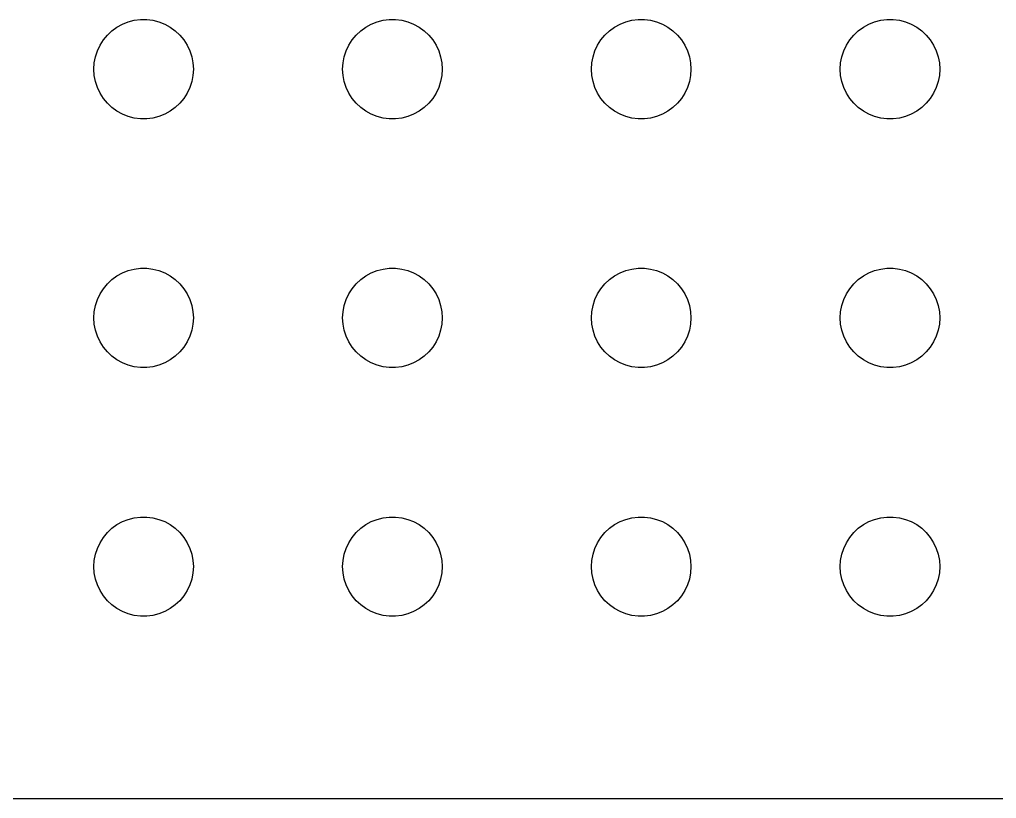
# Model space of a CAD drawing. Header units: metres. Extents: x -112 to 112, y -104 to 104.
# Drawn here: x -3.74 to 25.71, y -104.49 to -81 of the extents above; entities that cross this region are included whole.
import ezdxf

# ---------------------------------------------------------------- set-up
doc = ezdxf.new("R2010")
doc.units = ezdxf.units.M

msp = doc.modelspace()

# ---------------------------------------------------------------- linework, layer by layer
for p, q in [((-0.95613, -81.3442), (-0.80373, -81.2335)), ((-0.80373, -81.2335), (-0.63866, -81.1428)), ((-0.63866, -81.1428), (-0.46352, -81.0734)), ((-0.46352, -81.0734), (-0.28107, -81.0266)), ((-0.28107, -81.0266), (-0.09418, -81.003)), ((-0.09418, -81.003), (0.09418, -81.003)), ((0.09418, -81.003), (0.28107, -81.0266)), ((0.28107, -81.0266), (0.46352, -81.0734)), ((0.46352, -81.0734), (0.63866, -81.1428)), ((0.63866, -81.1428), (0.80373, -81.2335)), ((0.80373, -81.2335), (0.95613, -81.3442)), ((6.54385, -81.3442), (6.69626, -81.2335)), ((6.69626, -81.2335), (6.86133, -81.1428)), ((6.86133, -81.1428), (7.03647, -81.0734)), ((7.03647, -81.0734), (7.21892, -81.0266)), ((7.21892, -81.0266), (7.40581, -81.003)), ((7.40581, -81.003), (7.59418, -81.003)), ((7.59418, -81.003), (7.78107, -81.0266)), ((7.78107, -81.0266), (7.96352, -81.0734)), ((7.96352, -81.0734), (8.13866, -81.1428)), ((8.13866, -81.1428), (8.30373, -81.2335)), ((8.30373, -81.2335), (8.45613, -81.3442)), ((14.0439, -81.3442), (14.1963, -81.2335)), ((14.1963, -81.2335), (14.3613, -81.1428)), ((14.3613, -81.1428), (14.5365, -81.0734)), ((14.5365, -81.0734), (14.7189, -81.0266)), ((14.7189, -81.0266), (14.9058, -81.003)), ((14.9058, -81.003), (15.0942, -81.003)), ((15.0942, -81.003), (15.2811, -81.0266)), ((15.2811, -81.0266), (15.4635, -81.0734)), ((15.4635, -81.0734), (15.6387, -81.1428)), ((15.6387, -81.1428), (15.8037, -81.2335)), ((15.8037, -81.2335), (15.9561, -81.3442)), ((21.5439, -81.3442), (21.6963, -81.2335)), ((21.6963, -81.2335), (21.8613, -81.1428)), ((21.8613, -81.1428), (22.0365, -81.0734)), ((22.0365, -81.0734), (22.2189, -81.0266)), ((22.2189, -81.0266), (22.4058, -81.003)), ((22.4058, -81.003), (22.5942, -81.003)), ((22.5942, -81.003), (22.7811, -81.0266)), ((22.7811, -81.0266), (22.9635, -81.0734)), ((22.9635, -81.0734), (23.1387, -81.1428)), ((23.1387, -81.1428), (23.3037, -81.2335)), ((23.3037, -81.2335), (23.4561, -81.3442)), ((-1.21352, -81.6183), (-1.09344, -81.4732)), ((-1.09344, -81.4732), (-0.95613, -81.3442)), ((0.95613, -81.3442), (1.09344, -81.4732)), ((1.09344, -81.4732), (1.21352, -81.6183)), ((6.28647, -81.6183), (6.40654, -81.4732)), ((6.40654, -81.4732), (6.54385, -81.3442)), ((8.45613, -81.3442), (8.59344, -81.4732)), ((8.59344, -81.4732), (8.71352, -81.6183)), ((13.7865, -81.6183), (13.9065, -81.4732)), ((13.9065, -81.4732), (14.0439, -81.3442)), ((15.9561, -81.3442), (16.0934, -81.4732)), ((16.0934, -81.4732), (16.2135, -81.6183)), ((21.2865, -81.6183), (21.4065, -81.4732)), ((21.4065, -81.4732), (21.5439, -81.3442)), ((23.4561, -81.3442), (23.5934, -81.4732)), ((23.5934, -81.4732), (23.7135, -81.6183)), ((-1.39465, -81.9478), (-1.31445, -81.7774)), ((-1.31445, -81.7774), (-1.21352, -81.6183)), ((1.21352, -81.6183), (1.31445, -81.7774)), ((1.31445, -81.7774), (1.39465, -81.9478)), ((6.10533, -81.9478), (6.18553, -81.7774)), ((6.18553, -81.7774), (6.28647, -81.6183)), ((8.71352, -81.6183), (8.81445, -81.7774)), ((8.81445, -81.7774), (8.89465, -81.9478)), ((13.6053, -81.9478), (13.6855, -81.7774)), ((13.6855, -81.7774), (13.7865, -81.6183)), ((16.2135, -81.6183), (16.3145, -81.7774)), ((16.3145, -81.7774), (16.3947, -81.9478)), ((21.1053, -81.9478), (21.1855, -81.7774)), ((21.1855, -81.7774), (21.2865, -81.6183)), ((23.7135, -81.6183), (23.8145, -81.7774)), ((23.8145, -81.7774), (23.8947, -81.9478)), ((-1.48816, -82.312), (-1.45287, -82.127)), ((-1.45287, -82.127), (-1.39465, -81.9478)), ((1.39465, -81.9478), (1.45287, -82.127)), ((1.45287, -82.127), (1.48816, -82.312)), ((6.01183, -82.312), (6.04712, -82.127)), ((6.04712, -82.127), (6.10533, -81.9478)), ((8.89465, -81.9478), (8.95287, -82.127)), ((8.95287, -82.127), (8.98816, -82.312)), ((13.5118, -82.312), (13.5471, -82.127)), ((13.5471, -82.127), (13.6053, -81.9478)), ((16.3947, -81.9478), (16.4529, -82.127)), ((16.4529, -82.127), (16.4882, -82.312)), ((21.0118, -82.312), (21.0471, -82.127)), ((21.0471, -82.127), (21.1053, -81.9478)), ((23.8947, -81.9478), (23.9529, -82.127)), ((23.9529, -82.127), (23.9882, -82.312)), ((-1.5, -82.5), (-1.48816, -82.312)), ((1.48816, -82.312), (1.5, -82.5)), ((6, -82.5), (6.01183, -82.312)), ((8.98816, -82.312), (9, -82.5)), ((13.5, -82.5), (13.5118, -82.312)), ((16.4882, -82.312), (16.5, -82.5)), ((21, -82.5), (21.0118, -82.312)), ((23.9882, -82.312), (24, -82.5)), ((-1.48816, -82.688), (-1.5, -82.5)), ((-1.45287, -82.873), (-1.48816, -82.688)), ((1.48816, -82.688), (1.45287, -82.873)), ((1.5, -82.5), (1.48816, -82.688)), ((6.01183, -82.688), (6, -82.5)), ((6.04712, -82.873), (6.01183, -82.688)), ((8.98816, -82.688), (8.95287, -82.873)), ((9, -82.5), (8.98816, -82.688)), ((13.5118, -82.688), (13.5, -82.5)), ((13.5471, -82.873), (13.5118, -82.688)), ((16.4882, -82.688), (16.4529, -82.873)), ((16.5, -82.5), (16.4882, -82.688)), ((21.0118, -82.688), (21, -82.5)), ((21.0471, -82.873), (21.0118, -82.688)), ((23.9882, -82.688), (23.9529, -82.873)), ((24, -82.5), (23.9882, -82.688)), ((-1.39465, -83.0522), (-1.45287, -82.873)), ((1.45287, -82.873), (1.39465, -83.0522)), ((6.10533, -83.0522), (6.04712, -82.873)), ((8.95287, -82.873), (8.89465, -83.0522)), ((13.6053, -83.0522), (13.5471, -82.873)), ((16.4529, -82.873), (16.3947, -83.0522)), ((21.1053, -83.0522), (21.0471, -82.873)), ((23.9529, -82.873), (23.8947, -83.0522)), ((-1.31445, -83.2226), (-1.39465, -83.0522)), ((-1.21352, -83.3817), (-1.31445, -83.2226)), ((1.31445, -83.2226), (1.21352, -83.3817)), ((1.39465, -83.0522), (1.31445, -83.2226)), ((6.18553, -83.2226), (6.10533, -83.0522)), ((6.28647, -83.3817), (6.18553, -83.2226)), ((8.81445, -83.2226), (8.71352, -83.3817)), ((8.89465, -83.0522), (8.81445, -83.2226)), ((13.6855, -83.2226), (13.6053, -83.0522)), ((13.7865, -83.3817), (13.6855, -83.2226)), ((16.3145, -83.2226), (16.2135, -83.3817)), ((16.3947, -83.0522), (16.3145, -83.2226)), ((21.1855, -83.2226), (21.1053, -83.0522)), ((21.2865, -83.3817), (21.1855, -83.2226)), ((23.8145, -83.2226), (23.7135, -83.3817)), ((23.8947, -83.0522), (23.8145, -83.2226)), ((-1.09344, -83.5268), (-1.21352, -83.3817)), ((-0.95613, -83.6558), (-1.09344, -83.5268)), ((1.09344, -83.5268), (0.95613, -83.6558)), ((1.21352, -83.3817), (1.09344, -83.5268)), ((6.40654, -83.5268), (6.28647, -83.3817)), ((6.54385, -83.6558), (6.40654, -83.5268)), ((8.59344, -83.5268), (8.45613, -83.6558)), ((8.71352, -83.3817), (8.59344, -83.5268)), ((13.9065, -83.5268), (13.7865, -83.3817)), ((14.0439, -83.6558), (13.9065, -83.5268)), ((16.0934, -83.5268), (15.9561, -83.6558)), ((16.2135, -83.3817), (16.0934, -83.5268)), ((21.4065, -83.5268), (21.2865, -83.3817)), ((21.5439, -83.6558), (21.4065, -83.5268)), ((23.5934, -83.5268), (23.4561, -83.6558)), ((23.7135, -83.3817), (23.5934, -83.5268)), ((-0.80373, -83.7665), (-0.95613, -83.6558)), ((-0.63866, -83.8572), (-0.80373, -83.7665)), ((-0.46352, -83.9266), (-0.63866, -83.8572)), ((-0.28107, -83.9734), (-0.46352, -83.9266)), ((0.46352, -83.9266), (0.28107, -83.9734)), ((0.63866, -83.8572), (0.46352, -83.9266)), ((0.80373, -83.7665), (0.63866, -83.8572)), ((0.95613, -83.6558), (0.80373, -83.7665)), ((6.69626, -83.7665), (6.54385, -83.6558)), ((6.86133, -83.8572), (6.69626, -83.7665)), ((7.03647, -83.9266), (6.86133, -83.8572)), ((7.21892, -83.9734), (7.03647, -83.9266)), ((7.96352, -83.9266), (7.78107, -83.9734)), ((8.13866, -83.8572), (7.96352, -83.9266)), ((8.30373, -83.7665), (8.13866, -83.8572)), ((8.45613, -83.6558), (8.30373, -83.7665)), ((14.1963, -83.7665), (14.0439, -83.6558)), ((14.3613, -83.8572), (14.1963, -83.7665)), ((14.5365, -83.9266), (14.3613, -83.8572)), ((14.7189, -83.9734), (14.5365, -83.9266)), ((15.4635, -83.9266), (15.2811, -83.9734)), ((15.6387, -83.8572), (15.4635, -83.9266)), ((15.8037, -83.7665), (15.6387, -83.8572)), ((15.9561, -83.6558), (15.8037, -83.7665)), ((21.6963, -83.7665), (21.5439, -83.6558)), ((21.8613, -83.8572), (21.6963, -83.7665)), ((22.0365, -83.9266), (21.8613, -83.8572)), ((22.2189, -83.9734), (22.0365, -83.9266)), ((22.9635, -83.9266), (22.7811, -83.9734)), ((23.1387, -83.8572), (22.9635, -83.9266)), ((23.3037, -83.7665), (23.1387, -83.8572)), ((23.4561, -83.6558), (23.3037, -83.7665)), ((-0.09418, -83.997), (-0.28107, -83.9734)), ((0.09418, -83.997), (-0.09418, -83.997)), ((0.28107, -83.9734), (0.09418, -83.997)), ((7.40581, -83.997), (7.21892, -83.9734)), ((7.59418, -83.997), (7.40581, -83.997)), ((7.78107, -83.9734), (7.59418, -83.997)), ((14.9058, -83.997), (14.7189, -83.9734)), ((15.0942, -83.997), (14.9058, -83.997)), ((15.2811, -83.9734), (15.0942, -83.997)), ((22.4058, -83.997), (22.2189, -83.9734)), ((22.5942, -83.997), (22.4058, -83.997)), ((22.7811, -83.9734), (22.5942, -83.997)), ((-0.63866, -88.6428), (-0.46352, -88.5734)), ((-0.46352, -88.5734), (-0.28107, -88.5266)), ((-0.28107, -88.5266), (-0.09418, -88.503)), ((-0.09418, -88.503), (0.09418, -88.503)), ((0.09418, -88.503), (0.28107, -88.5266)), ((0.28107, -88.5266), (0.46352, -88.5734)), ((0.46352, -88.5734), (0.63866, -88.6428)), ((6.86133, -88.6428), (7.03647, -88.5734)), ((7.03647, -88.5734), (7.21892, -88.5266)), ((7.21892, -88.5266), (7.40581, -88.503)), ((7.40581, -88.503), (7.59418, -88.503)), ((7.59418, -88.503), (7.78107, -88.5266)), ((7.78107, -88.5266), (7.96352, -88.5734)), ((7.96352, -88.5734), (8.13866, -88.6428)), ((14.3613, -88.6428), (14.5365, -88.5734)), ((14.5365, -88.5734), (14.7189, -88.5266)), ((14.7189, -88.5266), (14.9058, -88.503)), ((14.9058, -88.503), (15.0942, -88.503)), ((15.0942, -88.503), (15.2811, -88.5266)), ((15.2811, -88.5266), (15.4635, -88.5734)), ((15.4635, -88.5734), (15.6387, -88.6428)), ((21.8613, -88.6428), (22.0365, -88.5734)), ((22.0365, -88.5734), (22.2189, -88.5266)), ((22.2189, -88.5266), (22.4058, -88.503)), ((22.4058, -88.503), (22.5942, -88.503)), ((22.5942, -88.503), (22.7811, -88.5266)), ((22.7811, -88.5266), (22.9635, -88.5734)), ((22.9635, -88.5734), (23.1387, -88.6428)), ((-1.09344, -88.9732), (-0.95613, -88.8442)), ((-0.95613, -88.8442), (-0.80373, -88.7335)), ((-0.80373, -88.7335), (-0.63866, -88.6428)), ((0.63866, -88.6428), (0.80373, -88.7335)), ((0.80373, -88.7335), (0.95613, -88.8442)), ((0.95613, -88.8442), (1.09344, -88.9732)), ((6.40654, -88.9732), (6.54385, -88.8442)), ((6.54385, -88.8442), (6.69626, -88.7335)), ((6.69626, -88.7335), (6.86133, -88.6428)), ((8.13866, -88.6428), (8.30373, -88.7335)), ((8.30373, -88.7335), (8.45613, -88.8442)), ((8.45613, -88.8442), (8.59344, -88.9732)), ((13.9065, -88.9732), (14.0439, -88.8442)), ((14.0439, -88.8442), (14.1963, -88.7335)), ((14.1963, -88.7335), (14.3613, -88.6428)), ((15.6387, -88.6428), (15.8037, -88.7335)), ((15.8037, -88.7335), (15.9561, -88.8442)), ((15.9561, -88.8442), (16.0934, -88.9732)), ((21.4065, -88.9732), (21.5439, -88.8442)), ((21.5439, -88.8442), (21.6963, -88.7335)), ((21.6963, -88.7335), (21.8613, -88.6428)), ((23.1387, -88.6428), (23.3037, -88.7335)), ((23.3037, -88.7335), (23.4561, -88.8442)), ((23.4561, -88.8442), (23.5934, -88.9732)), ((-1.31445, -89.2774), (-1.21352, -89.1183)), ((-1.21352, -89.1183), (-1.09344, -88.9732)), ((1.09344, -88.9732), (1.21352, -89.1183)), ((1.21352, -89.1183), (1.31445, -89.2774)), ((6.18553, -89.2774), (6.28647, -89.1183)), ((6.28647, -89.1183), (6.40654, -88.9732)), ((8.59344, -88.9732), (8.71352, -89.1183)), ((8.71352, -89.1183), (8.81445, -89.2774)), ((13.6855, -89.2774), (13.7865, -89.1183)), ((13.7865, -89.1183), (13.9065, -88.9732)), ((16.0934, -88.9732), (16.2135, -89.1183)), ((16.2135, -89.1183), (16.3145, -89.2774)), ((21.1855, -89.2774), (21.2865, -89.1183)), ((21.2865, -89.1183), (21.4065, -88.9732)), ((23.5934, -88.9732), (23.7135, -89.1183)), ((23.7135, -89.1183), (23.8145, -89.2774)), ((-1.45287, -89.627), (-1.39465, -89.4478)), ((-1.39465, -89.4478), (-1.31445, -89.2774)), ((1.31445, -89.2774), (1.39465, -89.4478)), ((1.39465, -89.4478), (1.45287, -89.627)), ((6.04712, -89.627), (6.10533, -89.4478)), ((6.10533, -89.4478), (6.18553, -89.2774)), ((8.81445, -89.2774), (8.89465, -89.4478)), ((8.89465, -89.4478), (8.95287, -89.627)), ((13.5471, -89.627), (13.6053, -89.4478)), ((13.6053, -89.4478), (13.6855, -89.2774)), ((16.3145, -89.2774), (16.3947, -89.4478)), ((16.3947, -89.4478), (16.4529, -89.627)), ((21.0471, -89.627), (21.1053, -89.4478)), ((21.1053, -89.4478), (21.1855, -89.2774)), ((23.8145, -89.2774), (23.8947, -89.4478)), ((23.8947, -89.4478), (23.9529, -89.627)), ((-1.5, -90), (-1.48816, -89.812)), ((-1.48816, -89.812), (-1.45287, -89.627)), ((1.45287, -89.627), (1.48816, -89.812)), ((1.48816, -89.812), (1.5, -90)), ((6, -90), (6.01183, -89.812)), ((6.01183, -89.812), (6.04712, -89.627)), ((8.95287, -89.627), (8.98816, -89.812)), ((8.98816, -89.812), (9, -90)), ((13.5, -90), (13.5118, -89.812)), ((13.5118, -89.812), (13.5471, -89.627)), ((16.4529, -89.627), (16.4882, -89.812)), ((16.4882, -89.812), (16.5, -90)), ((21, -90), (21.0118, -89.812)), ((21.0118, -89.812), (21.0471, -89.627)), ((23.9529, -89.627), (23.9882, -89.812)), ((23.9882, -89.812), (24, -90)), ((-1.48816, -90.188), (-1.5, -90)), ((1.5, -90), (1.48816, -90.188)), ((6.01183, -90.188), (6, -90)), ((9, -90), (8.98816, -90.188)), ((13.5118, -90.188), (13.5, -90)), ((16.5, -90), (16.4882, -90.188)), ((21.0118, -90.188), (21, -90)), ((24, -90), (23.9882, -90.188)), ((-1.45287, -90.373), (-1.48816, -90.188)), ((-1.39465, -90.5522), (-1.45287, -90.373)), ((1.45287, -90.373), (1.39465, -90.5522)), ((1.48816, -90.188), (1.45287, -90.373)), ((6.04712, -90.373), (6.01183, -90.188)), ((6.10533, -90.5522), (6.04712, -90.373)), ((8.95287, -90.373), (8.89465, -90.5522)), ((8.98816, -90.188), (8.95287, -90.373)), ((13.5471, -90.373), (13.5118, -90.188)), ((13.6053, -90.5522), (13.5471, -90.373)), ((16.4529, -90.373), (16.3947, -90.5522)), ((16.4882, -90.188), (16.4529, -90.373)), ((21.0471, -90.373), (21.0118, -90.188)), ((21.1053, -90.5522), (21.0471, -90.373)), ((23.9529, -90.373), (23.8947, -90.5522)), ((23.9882, -90.188), (23.9529, -90.373)), ((-1.31445, -90.7226), (-1.39465, -90.5522)), ((1.39465, -90.5522), (1.31445, -90.7226)), ((6.18553, -90.7226), (6.10533, -90.5522)), ((8.89465, -90.5522), (8.81445, -90.7226)), ((13.6855, -90.7226), (13.6053, -90.5522)), ((16.3947, -90.5522), (16.3145, -90.7226)), ((21.1855, -90.7226), (21.1053, -90.5522)), ((23.8947, -90.5522), (23.8145, -90.7226)), ((-1.21352, -90.8817), (-1.31445, -90.7226)), ((-1.09344, -91.0268), (-1.21352, -90.8817)), ((1.21352, -90.8817), (1.09344, -91.0268)), ((1.31445, -90.7226), (1.21352, -90.8817)), ((6.28647, -90.8817), (6.18553, -90.7226)), ((6.40654, -91.0268), (6.28647, -90.8817)), ((8.71352, -90.8817), (8.59344, -91.0268)), ((8.81445, -90.7226), (8.71352, -90.8817)), ((13.7865, -90.8817), (13.6855, -90.7226)), ((13.9065, -91.0268), (13.7865, -90.8817)), ((16.2135, -90.8817), (16.0934, -91.0268)), ((16.3145, -90.7226), (16.2135, -90.8817)), ((21.2865, -90.8817), (21.1855, -90.7226)), ((21.4065, -91.0268), (21.2865, -90.8817)), ((23.7135, -90.8817), (23.5934, -91.0268)), ((23.8145, -90.7226), (23.7135, -90.8817)), ((-0.95613, -91.1558), (-1.09344, -91.0268)), ((-0.80373, -91.2665), (-0.95613, -91.1558)), ((-0.63866, -91.3572), (-0.80373, -91.2665)), ((0.80373, -91.2665), (0.63866, -91.3572)), ((0.95613, -91.1558), (0.80373, -91.2665)), ((1.09344, -91.0268), (0.95613, -91.1558)), ((6.54385, -91.1558), (6.40654, -91.0268)), ((6.69626, -91.2665), (6.54385, -91.1558)), ((6.86133, -91.3572), (6.69626, -91.2665)), ((8.30373, -91.2665), (8.13866, -91.3572)), ((8.45613, -91.1558), (8.30373, -91.2665)), ((8.59344, -91.0268), (8.45613, -91.1558)), ((14.0439, -91.1558), (13.9065, -91.0268)), ((14.1963, -91.2665), (14.0439, -91.1558)), ((14.3613, -91.3572), (14.1963, -91.2665)), ((15.8037, -91.2665), (15.6387, -91.3572)), ((15.9561, -91.1558), (15.8037, -91.2665)), ((16.0934, -91.0268), (15.9561, -91.1558)), ((21.5439, -91.1558), (21.4065, -91.0268)), ((21.6963, -91.2665), (21.5439, -91.1558)), ((21.8613, -91.3572), (21.6963, -91.2665)), ((23.3037, -91.2665), (23.1387, -91.3572)), ((23.4561, -91.1558), (23.3037, -91.2665)), ((23.5934, -91.0268), (23.4561, -91.1558)), ((-0.46352, -91.4266), (-0.63866, -91.3572)), ((-0.28107, -91.4734), (-0.46352, -91.4266)), ((-0.09418, -91.497), (-0.28107, -91.4734)), ((0.09418, -91.497), (-0.09418, -91.497)), ((0.28107, -91.4734), (0.09418, -91.497)), ((0.46352, -91.4266), (0.28107, -91.4734)), ((0.63866, -91.3572), (0.46352, -91.4266)), ((7.03647, -91.4266), (6.86133, -91.3572)), ((7.21892, -91.4734), (7.03647, -91.4266)), ((7.40581, -91.497), (7.21892, -91.4734)), ((7.59418, -91.497), (7.40581, -91.497)), ((7.78107, -91.4734), (7.59418, -91.497)), ((7.96352, -91.4266), (7.78107, -91.4734)), ((8.13866, -91.3572), (7.96352, -91.4266)), ((14.5365, -91.4266), (14.3613, -91.3572)), ((14.7189, -91.4734), (14.5365, -91.4266)), ((14.9058, -91.497), (14.7189, -91.4734)), ((15.0942, -91.497), (14.9058, -91.497)), ((15.2811, -91.4734), (15.0942, -91.497)), ((15.4635, -91.4266), (15.2811, -91.4734)), ((15.6387, -91.3572), (15.4635, -91.4266)), ((22.0365, -91.4266), (21.8613, -91.3572)), ((22.2189, -91.4734), (22.0365, -91.4266)), ((22.4058, -91.497), (22.2189, -91.4734)), ((22.5942, -91.497), (22.4058, -91.497)), ((22.7811, -91.4734), (22.5942, -91.497)), ((22.9635, -91.4266), (22.7811, -91.4734)), ((23.1387, -91.3572), (22.9635, -91.4266)), ((-0.95613, -96.3442), (-0.80373, -96.2335)), ((-0.80373, -96.2335), (-0.63866, -96.1428)), ((-0.63866, -96.1428), (-0.46352, -96.0734)), ((-0.46352, -96.0734), (-0.28107, -96.0266)), ((-0.28107, -96.0266), (-0.09418, -96.003)), ((-0.09418, -96.003), (0.09418, -96.003)), ((0.09418, -96.003), (0.28107, -96.0266)), ((0.28107, -96.0266), (0.46352, -96.0734)), ((0.46352, -96.0734), (0.63866, -96.1428)), ((0.63866, -96.1428), (0.80373, -96.2335)), ((0.80373, -96.2335), (0.95613, -96.3442)), ((6.54385, -96.3442), (6.69626, -96.2335)), ((6.69626, -96.2335), (6.86133, -96.1428)), ((6.86133, -96.1428), (7.03647, -96.0734)), ((7.03647, -96.0734), (7.21892, -96.0266)), ((7.21892, -96.0266), (7.40581, -96.003)), ((7.40581, -96.003), (7.59418, -96.003)), ((7.59418, -96.003), (7.78107, -96.0266)), ((7.78107, -96.0266), (7.96352, -96.0734)), ((7.96352, -96.0734), (8.13866, -96.1428)), ((8.13866, -96.1428), (8.30373, -96.2335)), ((8.30373, -96.2335), (8.45613, -96.3442)), ((14.0439, -96.3442), (14.1963, -96.2335)), ((14.1963, -96.2335), (14.3613, -96.1428)), ((14.3613, -96.1428), (14.5365, -96.0734)), ((14.5365, -96.0734), (14.7189, -96.0266)), ((14.7189, -96.0266), (14.9058, -96.003)), ((14.9058, -96.003), (15.0942, -96.003)), ((15.0942, -96.003), (15.2811, -96.0266)), ((15.2811, -96.0266), (15.4635, -96.0734)), ((15.4635, -96.0734), (15.6387, -96.1428)), ((15.6387, -96.1428), (15.8037, -96.2335)), ((15.8037, -96.2335), (15.9561, -96.3442)), ((21.5439, -96.3442), (21.6963, -96.2335)), ((21.6963, -96.2335), (21.8613, -96.1428)), ((21.8613, -96.1428), (22.0365, -96.0734)), ((22.0365, -96.0734), (22.2189, -96.0266)), ((22.2189, -96.0266), (22.4058, -96.003)), ((22.4058, -96.003), (22.5942, -96.003)), ((22.5942, -96.003), (22.7811, -96.0266)), ((22.7811, -96.0266), (22.9635, -96.0734)), ((22.9635, -96.0734), (23.1387, -96.1428)), ((23.1387, -96.1428), (23.3037, -96.2335)), ((23.3037, -96.2335), (23.4561, -96.3442)), ((-1.21352, -96.6183), (-1.09344, -96.4732)), ((-1.09344, -96.4732), (-0.95613, -96.3442)), ((0.95613, -96.3442), (1.09344, -96.4732)), ((1.09344, -96.4732), (1.21352, -96.6183)), ((6.28647, -96.6183), (6.40654, -96.4732)), ((6.40654, -96.4732), (6.54385, -96.3442)), ((8.45613, -96.3442), (8.59344, -96.4732)), ((8.59344, -96.4732), (8.71352, -96.6183)), ((13.7865, -96.6183), (13.9065, -96.4732)), ((13.9065, -96.4732), (14.0439, -96.3442)), ((15.9561, -96.3442), (16.0934, -96.4732)), ((16.0934, -96.4732), (16.2135, -96.6183)), ((21.2865, -96.6183), (21.4065, -96.4732)), ((21.4065, -96.4732), (21.5439, -96.3442)), ((23.4561, -96.3442), (23.5934, -96.4732)), ((23.5934, -96.4732), (23.7135, -96.6183)), ((-1.39465, -96.9478), (-1.31445, -96.7774)), ((-1.31445, -96.7774), (-1.21352, -96.6183)), ((1.21352, -96.6183), (1.31445, -96.7774)), ((1.31445, -96.7774), (1.39465, -96.9478)), ((6.10533, -96.9478), (6.18553, -96.7774)), ((6.18553, -96.7774), (6.28647, -96.6183)), ((8.71352, -96.6183), (8.81445, -96.7774)), ((8.81445, -96.7774), (8.89465, -96.9478)), ((13.6053, -96.9478), (13.6855, -96.7774)), ((13.6855, -96.7774), (13.7865, -96.6183)), ((16.2135, -96.6183), (16.3145, -96.7774)), ((16.3145, -96.7774), (16.3947, -96.9478)), ((21.1053, -96.9478), (21.1855, -96.7774)), ((21.1855, -96.7774), (21.2865, -96.6183)), ((23.7135, -96.6183), (23.8145, -96.7774)), ((23.8145, -96.7774), (23.8947, -96.9478)), ((-1.48816, -97.312), (-1.45287, -97.127)), ((-1.45287, -97.127), (-1.39465, -96.9478)), ((1.39465, -96.9478), (1.45287, -97.127)), ((1.45287, -97.127), (1.48816, -97.312)), ((6.01183, -97.312), (6.04712, -97.127)), ((6.04712, -97.127), (6.10533, -96.9478)), ((8.89465, -96.9478), (8.95287, -97.127)), ((8.95287, -97.127), (8.98816, -97.312)), ((13.5118, -97.312), (13.5471, -97.127)), ((13.5471, -97.127), (13.6053, -96.9478)), ((16.3947, -96.9478), (16.4529, -97.127)), ((16.4529, -97.127), (16.4882, -97.312)), ((21.0118, -97.312), (21.0471, -97.127)), ((21.0471, -97.127), (21.1053, -96.9478)), ((23.8947, -96.9478), (23.9529, -97.127)), ((23.9529, -97.127), (23.9882, -97.312)), ((-1.5, -97.5), (-1.48816, -97.312)), ((1.48816, -97.312), (1.5, -97.5)), ((6, -97.5), (6.01183, -97.312)), ((8.98816, -97.312), (9, -97.5)), ((13.5, -97.5), (13.5118, -97.312)), ((16.4882, -97.312), (16.5, -97.5)), ((21, -97.5), (21.0118, -97.312)), ((23.9882, -97.312), (24, -97.5)), ((-1.48816, -97.688), (-1.5, -97.5)), ((-1.45287, -97.873), (-1.48816, -97.688)), ((1.48816, -97.688), (1.45287, -97.873)), ((1.5, -97.5), (1.48816, -97.688)), ((6.01183, -97.688), (6, -97.5)), ((6.04712, -97.873), (6.01183, -97.688)), ((8.98816, -97.688), (8.95287, -97.873)), ((9, -97.5), (8.98816, -97.688)), ((13.5118, -97.688), (13.5, -97.5)), ((13.5471, -97.873), (13.5118, -97.688)), ((16.4882, -97.688), (16.4529, -97.873)), ((16.5, -97.5), (16.4882, -97.688)), ((21.0118, -97.688), (21, -97.5)), ((21.0471, -97.873), (21.0118, -97.688)), ((23.9882, -97.688), (23.9529, -97.873)), ((24, -97.5), (23.9882, -97.688)), ((-1.39465, -98.0522), (-1.45287, -97.873)), ((-1.31445, -98.2226), (-1.39465, -98.0522)), ((1.39465, -98.0522), (1.31445, -98.2226)), ((1.45287, -97.873), (1.39465, -98.0522)), ((6.10533, -98.0522), (6.04712, -97.873)), ((6.18553, -98.2226), (6.10533, -98.0522)), ((8.89465, -98.0522), (8.81445, -98.2226)), ((8.95287, -97.873), (8.89465, -98.0522)), ((13.6053, -98.0522), (13.5471, -97.873)), ((13.6855, -98.2226), (13.6053, -98.0522)), ((16.3947, -98.0522), (16.3145, -98.2226)), ((16.4529, -97.873), (16.3947, -98.0522)), ((21.1053, -98.0522), (21.0471, -97.873)), ((21.1855, -98.2226), (21.1053, -98.0522)), ((23.8947, -98.0522), (23.8145, -98.2226)), ((23.9529, -97.873), (23.8947, -98.0522)), ((-1.21352, -98.3817), (-1.31445, -98.2226)), ((1.31445, -98.2226), (1.21352, -98.3817)), ((6.28647, -98.3817), (6.18553, -98.2226)), ((8.81445, -98.2226), (8.71352, -98.3817)), ((13.7865, -98.3817), (13.6855, -98.2226)), ((16.3145, -98.2226), (16.2135, -98.3817)), ((21.2865, -98.3817), (21.1855, -98.2226)), ((23.8145, -98.2226), (23.7135, -98.3817)), ((-1.09344, -98.5268), (-1.21352, -98.3817)), ((-0.95613, -98.6558), (-1.09344, -98.5268)), ((1.09344, -98.5268), (0.95613, -98.6558)), ((1.21352, -98.3817), (1.09344, -98.5268)), ((6.40654, -98.5268), (6.28647, -98.3817)), ((6.54385, -98.6558), (6.40654, -98.5268)), ((8.59344, -98.5268), (8.45613, -98.6558)), ((8.71352, -98.3817), (8.59344, -98.5268)), ((13.9065, -98.5268), (13.7865, -98.3817)), ((14.0439, -98.6558), (13.9065, -98.5268)), ((16.0934, -98.5268), (15.9561, -98.6558)), ((16.2135, -98.3817), (16.0934, -98.5268)), ((21.4065, -98.5268), (21.2865, -98.3817)), ((21.5439, -98.6558), (21.4065, -98.5268)), ((23.5934, -98.5268), (23.4561, -98.6558)), ((23.7135, -98.3817), (23.5934, -98.5268)), ((-0.80373, -98.7665), (-0.95613, -98.6558)), ((-0.63866, -98.8572), (-0.80373, -98.7665)), ((-0.46352, -98.9266), (-0.63866, -98.8572)), ((-0.28107, -98.9734), (-0.46352, -98.9266)), ((0.46352, -98.9266), (0.28107, -98.9734)), ((0.63866, -98.8572), (0.46352, -98.9266)), ((0.80373, -98.7665), (0.63866, -98.8572)), ((0.95613, -98.6558), (0.80373, -98.7665)), ((6.69626, -98.7665), (6.54385, -98.6558)), ((6.86133, -98.8572), (6.69626, -98.7665)), ((7.03647, -98.9266), (6.86133, -98.8572)), ((7.21892, -98.9734), (7.03647, -98.9266)), ((7.96352, -98.9266), (7.78107, -98.9734)), ((8.13866, -98.8572), (7.96352, -98.9266)), ((8.30373, -98.7665), (8.13866, -98.8572)), ((8.45613, -98.6558), (8.30373, -98.7665)), ((14.1963, -98.7665), (14.0439, -98.6558)), ((14.3613, -98.8572), (14.1963, -98.7665)), ((14.5365, -98.9266), (14.3613, -98.8572)), ((14.7189, -98.9734), (14.5365, -98.9266)), ((15.4635, -98.9266), (15.2811, -98.9734)), ((15.6387, -98.8572), (15.4635, -98.9266)), ((15.8037, -98.7665), (15.6387, -98.8572)), ((15.9561, -98.6558), (15.8037, -98.7665)), ((21.6963, -98.7665), (21.5439, -98.6558)), ((21.8613, -98.8572), (21.6963, -98.7665)), ((22.0365, -98.9266), (21.8613, -98.8572)), ((22.2189, -98.9734), (22.0365, -98.9266)), ((22.9635, -98.9266), (22.7811, -98.9734)), ((23.1387, -98.8572), (22.9635, -98.9266)), ((23.3037, -98.7665), (23.1387, -98.8572)), ((23.4561, -98.6558), (23.3037, -98.7665)), ((-0.09418, -98.997), (-0.28107, -98.9734)), ((0.09418, -98.997), (-0.09418, -98.997)), ((0.28107, -98.9734), (0.09418, -98.997)), ((7.40581, -98.997), (7.21892, -98.9734)), ((7.59418, -98.997), (7.40581, -98.997)), ((7.78107, -98.9734), (7.59418, -98.997)), ((14.9058, -98.997), (14.7189, -98.9734)), ((15.0942, -98.997), (14.9058, -98.997)), ((15.2811, -98.9734), (15.0942, -98.997)), ((22.4058, -98.997), (22.2189, -98.9734)), ((22.5942, -98.997), (22.4058, -98.997)), ((22.7811, -98.9734), (22.5942, -98.997)), ((-107.314, -104.49), (107.314, -104.49))]:
    msp.add_line(p, q)

doc.saveas('drawing.dxf')
